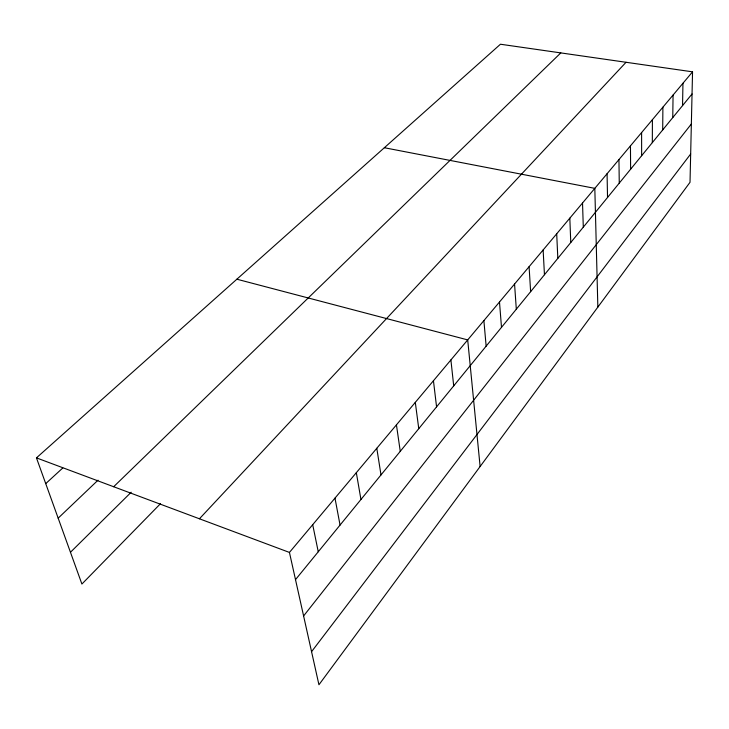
<?xml version="1.0" encoding="UTF-8"?>
<svg xmlns="http://www.w3.org/2000/svg" width="729" height="729" viewBox="0 0 729 729"><rect width="100%" height="100%" fill="white"/><g stroke="black" fill="none" stroke-linecap="round" stroke-linejoin="round"><path stroke-width="1.09" d="M652.327 142.629L652.409 119.693M662.697 129.926L662.898 107.19M672.758 117.597L673.067 95.062M682.544 105.623L682.955 83.279M692.55 71.834L690.017 182.305L318.938 684.768L289.44 552.427L692.55 71.834L500.449 44.232L36.45 457.876L81.903 584.038L160.544 503.621M311.565 651.671L690.664 154.01M303.601 615.969L691.356 123.994M295.5 579.637L692.04 93.986M199.436 518.784L626.038 62.284M70.458 552.272L131.184 492.239M113.669 486.735L560.801 52.907M58.165 518.164L98.023 480.183M45.727 483.628L62.794 467.972M384.356 147.732L594.818 188.355L597.853 307.1M236.87 279.207L467.699 339.905L480.119 466.524M36.45 457.876L289.44 552.427M312.705 524.68L318.254 551.771M334.985 498.126L340.051 525.08M356.326 472.684L360.946 499.493M376.793 448.28L381.003 474.934M396.439 424.861L400.257 451.342M415.302 402.372L418.765 428.67M433.445 380.738L436.571 406.864M450.896 359.935L453.711 385.878M483.883 320.605L486.143 346.157M499.493 301.997L501.497 327.357M514.556 284.046L516.314 309.205M529.09 266.714L530.63 291.673M543.132 249.974L544.454 274.733M556.701 233.799L557.831 258.358M569.823 218.153L570.771 242.511M582.526 203.017L583.3 227.166M607.075 173.739L607.53 197.486M618.948 159.578L619.258 183.125M630.457 145.873L630.621 169.21M641.602 132.578L641.638 155.714"/></g></svg>
